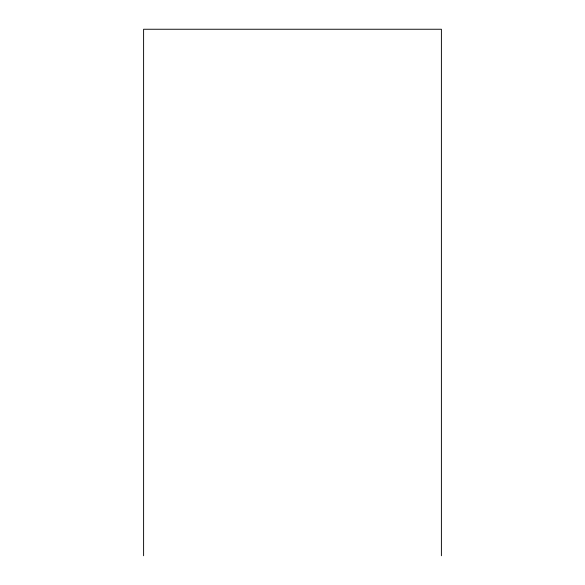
<?xml version="1.0" encoding="UTF-8"?>
<svg xmlns="http://www.w3.org/2000/svg" width="585" height="585" viewBox="0 0 585 585"><rect width="100%" height="100%" fill="white"/><g stroke="black" fill="none" stroke-linecap="round" stroke-linejoin="round"><path stroke-width="0.88" d="M441.397 555.75L441.397 29.25L143.603 29.25L143.603 555.75"/></g></svg>
